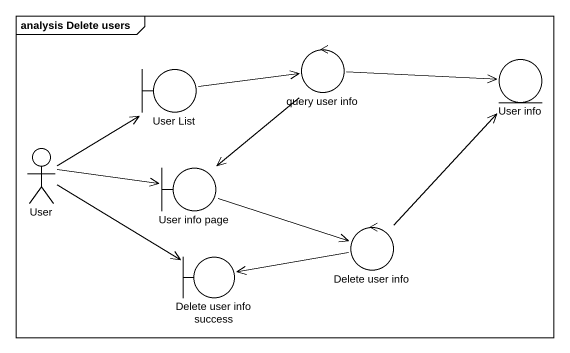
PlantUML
@startuml
mainframe analysis Delete users
boundary "User List" as User_List
control "query user info" as query_user_info
entity "User info" as User_info
actor User
boundary "User info page" as User_info_page
control "Delete user info" as Delete_user_info
boundary "Delete user info success" as Delete_user_info_success
User_List -right-> query_user_info
query_user_info -right-> User_info
query_user_info --> User_info_page
User -up-> User_List
User -right-> User_info_page
User -right-> Delete_user_info_success
User_info_page -right-> Delete_user_info
Delete_user_info -up-> User_info
Delete_user_info -left-> Delete_user_info_success
@enduml
